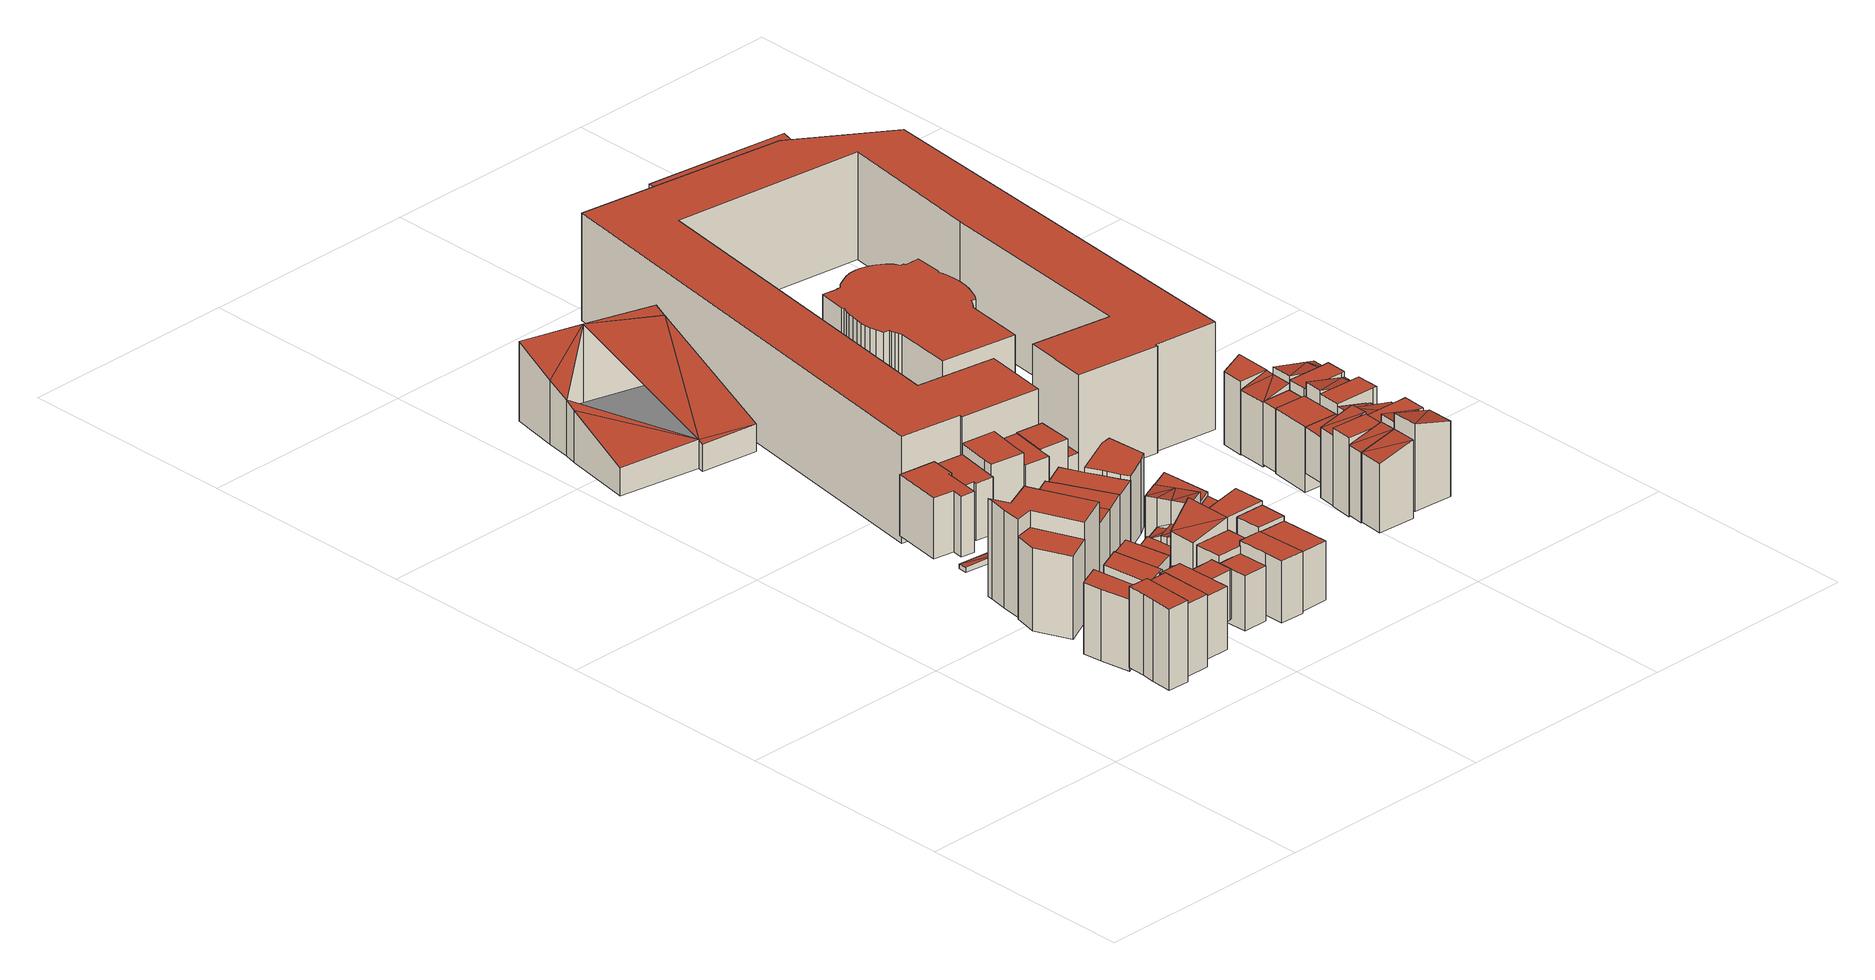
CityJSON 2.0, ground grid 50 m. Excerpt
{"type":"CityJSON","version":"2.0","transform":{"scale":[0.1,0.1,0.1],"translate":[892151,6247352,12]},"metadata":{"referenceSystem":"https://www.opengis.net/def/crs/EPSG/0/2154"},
"CityObjects":{
"building1":{"type":"Building","attributes":{"class":"Building"},"children":["building1-1"]},
"building1-1":{"type":"BuildingPart","parents":["building1"],"geometry":[{"type":"Solid","lod":"2.2","boundaries":[[[[0,1,2,3,4,5]],[[6,7,8,9,10,11]],[[11,10,4,5]],[[10,9,3,4]],[[9,8,2,3]],[[8,7,1,2]],[[7,6,0,1]],[[6,11,5,0]]]],"semantics":{"surfaces":[{"type":"GroundSurface"},{"type":"RoofSurface"},{"type":"WallSurface","on_footprint_edge":true}],"values":[[0,1,2,2,2,2,2,2]]}}]},
"building2":{"type":"Building","attributes":{"class":"Building"},"children":["building2-1"]},
"building2-1":{"type":"BuildingPart","parents":["building2"],"geometry":[{"type":"Solid","lod":"2.2","boundaries":[[[[12,13,14,15,16]],[[17,18,19,20,21]],[[21,20,15,16]],[[20,19,14,15]],[[19,18,13,14]],[[18,17,12,13]],[[17,21,16,12]]]],"semantics":{"surfaces":[{"type":"GroundSurface"},{"type":"RoofSurface"},{"type":"WallSurface","on_footprint_edge":true}],"values":[[0,1,2,2,2,2,2]]}}]},
"building3":{"type":"Building","attributes":{"class":"Building"},"children":["building3-1"]},
"building3-1":{"type":"BuildingPart","parents":["building3"],"geometry":[{"type":"Solid","lod":"2.2","boundaries":[[[[22,23,24,25]],[[26,27,28,29]],[[29,28,24,25]],[[28,27,23,24]],[[27,26,22,23]],[[26,29,25,22]]]],"semantics":{"surfaces":[{"type":"GroundSurface"},{"type":"RoofSurface"},{"type":"WallSurface","on_footprint_edge":true}],"values":[[0,1,2,2,2,2]]}}]},
"building4":{"type":"Building","attributes":{"class":"Building"},"children":["building4-1"]},
"building4-1":{"type":"BuildingPart","parents":["building4"],"geometry":[{"type":"Solid","lod":"2.2","boundaries":[[[[30,31,32,33]],[[34,35,36,37]],[[37,36,32,33]],[[36,35,31,32]],[[35,34,30,31]],[[34,37,33,30]]]],"semantics":{"surfaces":[{"type":"GroundSurface"},{"type":"RoofSurface"},{"type":"WallSurface","on_footprint_edge":true}],"values":[[0,1,2,2,2,2]]}}]},
"building5":{"type":"Building","attributes":{"class":"Building"},"children":["building5-1"]},
"building5-1":{"type":"BuildingPart","parents":["building5"],"geometry":[{"type":"Solid","lod":"2.2","boundaries":[[[[38,39,40,41,42]],[[43,44,45,46,47]],[[47,46,41,42]],[[46,45,40,41]],[[45,44,39,40]],[[44,43,38,39]],[[43,47,42,38]]]],"semantics":{"surfaces":[{"type":"GroundSurface"},{"type":"RoofSurface"},{"type":"WallSurface","on_footprint_edge":true}],"values":[[0,1,2,2,2,2,2]]}}]},
"building6":{"type":"Building","attributes":{"class":"Building"},"children":["building6-1"]},
"building6-1":{"type":"BuildingPart","parents":["building6"],"geometry":[{"type":"Solid","lod":"2.2","boundaries":[[[[48,49,50,51]],[[52,53,54,55]],[[55,54,50,51]],[[54,53,49,50]],[[53,52,48,49]],[[52,55,51,48]]]],"semantics":{"surfaces":[{"type":"GroundSurface"},{"type":"RoofSurface"},{"type":"WallSurface","on_footprint_edge":true}],"values":[[0,1,2,2,2,2]]}}]},
"building7":{"type":"Building","attributes":{"class":"Building"},"children":["building7-1"]},
"building7-1":{"type":"BuildingPart","parents":["building7"],"geometry":[{"type":"Solid","lod":"2.2","boundaries":[[[[56,57,58,59]],[[60,61,62,63]],[[63,62,58,59]],[[62,61,57,58]],[[61,60,56,57]],[[60,63,59,56]]]],"semantics":{"surfaces":[{"type":"GroundSurface"},{"type":"RoofSurface"},{"type":"WallSurface","on_footprint_edge":true}],"values":[[0,1,2,2,2,2]]}}]},
"building8":{"type":"Building","attributes":{"class":"Building"},"children":["building8-1"]},
"building8-1":{"type":"BuildingPart","parents":["building8"],"geometry":[{"type":"Solid","lod":"2.2","boundaries":[[[[64,65,66,67,68,69,70,71,72]],[[73,74,75,76,77,78,79,80,81]],[[81,80,71,72]],[[80,79,70,71]],[[79,78,69,70]],[[78,77,68,69]],[[77,76,67,68]],[[76,75,66,67]],[[75,74,65,66]],[[74,73,64,65]],[[73,81,72,64]]]],"semantics":{"surfaces":[{"type":"GroundSurface"},{"type":"RoofSurface"},{"type":"WallSurface","on_footprint_edge":true}],"values":[[0,1,2,2,2,2,2,2,2,2,2]]}}]},
"building9":{"type":"Building","attributes":{"class":"Building"},"children":["building9-1"]},
"building9-1":{"type":"BuildingPart","parents":["building9"],"geometry":[{"type":"Solid","lod":"2.2","boundaries":[[[[82,83,84,85,86,87,88]],[[89,90,91,92,93,94,95]],[[95,94,87,88]],[[94,93,86,87]],[[93,92,85,86]],[[92,91,84,85]],[[91,90,83,84]],[[90,89,82,83]],[[89,95,88,82]]]],"semantics":{"surfaces":[{"type":"GroundSurface"},{"type":"RoofSurface"},{"type":"WallSurface","on_footprint_edge":true}],"values":[[0,1,2,2,2,2,2,2,2]]}}]},
"building10":{"type":"Building","attributes":{"class":"Building"},"children":["building10-1"]},
"building10-1":{"type":"BuildingPart","parents":["building10"],"geometry":[{"type":"MultiSurface","lod":"2.2","boundaries":[[[96,97,98]],[[99,96,98]],[[100,101,102]],[[102,103,100]],[[104,105,106,107,108,109]],[[102,97,108,109]],[[97,96,107,108]],[[96,101,106,107]],[[101,100,105,106]],[[100,103,104,105]],[[103,102,109,104]]],"semantics":{"surfaces":[{"type":"RoofSurface","rf_azimuth":2.68,"rf_slope":15.21},{"type":"RoofSurface","rf_azimuth":2.3,"rf_slope":16.35},{"type":"GroundSurface"},{"type":"WallSurface","on_footprint_edge":true}],"values":[0,0,1,1,2,3,3,3,3,3,3]}}]},
"building11":{"type":"Building","attributes":{"class":"Building"},"children":["building11-1"]},
"building11-1":{"type":"BuildingPart","parents":["building11"],"geometry":[{"type":"Solid","lod":"2.2","boundaries":[[[[110,111,112]],[[113,112,111]],[[114,115,116,117]],[[113,111,116,117]],[[111,110,115,116]],[[110,112,114,115]],[[112,113,117,114]]]],"semantics":{"surfaces":[{"type":"RoofSurface","rf_azimuth":89.86,"rf_slope":5.53},{"type":"GroundSurface"},{"type":"WallSurface","on_footprint_edge":true}],"values":[[0,0,1,2,2,2,2]]}}]},
"building12":{"type":"Building","attributes":{"class":"Building"},"children":["building12-1"]},
"building12-1":{"type":"BuildingPart","parents":["building12"],"geometry":[{"type":"Solid","lod":"2.2","boundaries":[[[[118,119,120,121]],[[122,123,124,125]],[[125,124,120,121]],[[124,123,119,120]],[[123,122,118,119]],[[122,125,121,118]]]],"semantics":{"surfaces":[{"type":"GroundSurface"},{"type":"RoofSurface"},{"type":"WallSurface","on_footprint_edge":true}],"values":[[0,1,2,2,2,2]]}}]},
"building13":{"type":"Building","attributes":{"class":"Building"},"children":["building13-1"]},
"building13-1":{"type":"BuildingPart","parents":["building13"],"geometry":[{"type":"Solid","lod":"2.2","boundaries":[[[[126,127,128,129]],[[130,131,132,133]],[[133,132,128,129]],[[132,131,127,128]],[[131,130,126,127]],[[130,133,129,126]]]],"semantics":{"surfaces":[{"type":"GroundSurface"},{"type":"RoofSurface"},{"type":"WallSurface","on_footprint_edge":true}],"values":[[0,1,2,2,2,2]]}}]},
"building14":{"type":"Building","attributes":{"class":"Building"},"children":["building14-1"]},
"building14-1":{"type":"BuildingPart","parents":["building14"],"geometry":[{"type":"Solid","lod":"2.2","boundaries":[[[[134,135,136,137]],[[138,139,140,141]],[[141,140,136,137]],[[140,139,135,136]],[[139,138,134,135]],[[138,141,137,134]]]],"semantics":{"surfaces":[{"type":"GroundSurface"},{"type":"RoofSurface"},{"type":"WallSurface","on_footprint_edge":true}],"values":[[0,1,2,2,2,2]]}}]},
"building15":{"type":"Building","attributes":{"class":"Building"},"children":["building15-1"]},
"building15-1":{"type":"BuildingPart","parents":["building15"],"geometry":[{"type":"Solid","lod":"2.2","boundaries":[[[[142,143,144]],[[145,142,144]],[[146,147,148,149]],[[144,143,148,149]],[[143,142,147,148]],[[142,145,146,147]],[[145,144,149,146]]]],"semantics":{"surfaces":[{"type":"RoofSurface","rf_azimuth":260.2,"rf_slope":13.79},{"type":"GroundSurface"},{"type":"WallSurface","on_footprint_edge":true}],"values":[[0,0,1,2,2,2,2]]}}]},
"building16":{"type":"Building","attributes":{"class":"Building"},"children":["building16-1"]},
"building16-1":{"type":"BuildingPart","parents":["building16"],"geometry":[{"type":"Solid","lod":"2.2","boundaries":[[[[150,151,152,153,154,155,156,157]],[[158,159,160,161,162,163,164,165]],[[165,164,156,157]],[[164,163,155,156]],[[163,162,154,155]],[[162,161,153,154]],[[161,160,152,153]],[[160,159,151,152]],[[159,158,150,151]],[[158,165,157,150]]]],"semantics":{"surfaces":[{"type":"GroundSurface"},{"type":"RoofSurface"},{"type":"WallSurface","on_footprint_edge":true}],"values":[[0,1,2,2,2,2,2,2,2,2]]}}]},
"building17":{"type":"Building","attributes":{"class":"Building"},"children":["building17-1"]},
"building17-1":{"type":"BuildingPart","parents":["building17"],"geometry":[{"type":"Solid","lod":"2.2","boundaries":[[[[166,167,168]],[[169,166,168]],[[170,171,172,173]],[[168,167,172,173]],[[167,166,171,172]],[[166,169,170,171]],[[169,168,173,170]]]],"semantics":{"surfaces":[{"type":"RoofSurface","rf_azimuth":98.52,"rf_slope":5.69},{"type":"GroundSurface"},{"type":"WallSurface","on_footprint_edge":true}],"values":[[0,0,1,2,2,2,2]]}}]},
"building18":{"type":"Building","attributes":{"class":"Building"},"children":["building18-1"]},
"building18-1":{"type":"BuildingPart","parents":["building18"],"geometry":[{"type":"Solid","lod":"2.2","boundaries":[[[[174,175,176,177]],[[178,179,180,181]],[[181,180,176,177]],[[180,179,175,176]],[[179,178,174,175]],[[178,181,177,174]]]],"semantics":{"surfaces":[{"type":"GroundSurface"},{"type":"RoofSurface"},{"type":"WallSurface","on_footprint_edge":true}],"values":[[0,1,2,2,2,2]]}}]},
"building19":{"type":"Building","attributes":{"class":"Building"},"children":["building19-1"]},
"building19-1":{"type":"BuildingPart","parents":["building19"],"geometry":[{"type":"Solid","lod":"2.2","boundaries":[[[[182,183,184,185,186,187]],[[188,189,190,191,192,193]],[[193,192,186,187]],[[192,191,185,186]],[[191,190,184,185]],[[190,189,183,184]],[[189,188,182,183]],[[188,193,187,182]]]],"semantics":{"surfaces":[{"type":"GroundSurface"},{"type":"RoofSurface"},{"type":"WallSurface","on_footprint_edge":true}],"values":[[0,1,2,2,2,2,2,2]]}}]},
"building20":{"type":"Building","attributes":{"class":"Building"},"children":["building20-1"]},
"building20-1":{"type":"BuildingPart","parents":["building20"],"geometry":[{"type":"Solid","lod":"2.2","boundaries":[[[[194,195,196,197,198]],[[199,200,201,202,203]],[[203,202,197,198]],[[202,201,196,197]],[[201,200,195,196]],[[200,199,194,195]],[[199,203,198,194]]]],"semantics":{"surfaces":[{"type":"GroundSurface"},{"type":"RoofSurface"},{"type":"WallSurface","on_footprint_edge":true}],"values":[[0,1,2,2,2,2,2]]}}]},
"building21":{"type":"Building","attributes":{"class":"Building"},"children":["building21-1"]},
"building21-1":{"type":"BuildingPart","parents":["building21"],"geometry":[{"type":"Solid","lod":"2.2","boundaries":[[[[204,205,206]],[[207,204,206]],[[208,209,210,211]],[[206,205,210,211]],[[205,204,209,210]],[[204,207,208,209]],[[207,206,211,208]]]],"semantics":{"surfaces":[{"type":"RoofSurface","rf_azimuth":191.12,"rf_slope":14.7},{"type":"GroundSurface"},{"type":"WallSurface","on_footprint_edge":true}],"values":[[0,0,1,2,2,2,2]]}}]},
"building22":{"type":"Building","attributes":{"class":"Building"},"children":["building22-1"]},
"building22-1":{"type":"BuildingPart","parents":["building22"],"geometry":[{"type":"Solid","lod":"2.2","boundaries":[[[[212,213,214,215,216,217,218,219]],[[220,221,222,223,224,225,226,227]],[[227,226,218,219]],[[226,225,217,218]],[[225,224,216,217]],[[224,223,215,216]],[[223,222,214,215]],[[222,221,213,214]],[[221,220,212,213]],[[220,227,219,212]]]],"semantics":{"surfaces":[{"type":"GroundSurface"},{"type":"RoofSurface"},{"type":"WallSurface","on_footprint_edge":true}],"values":[[0,1,2,2,2,2,2,2,2,2]]}}]},
"building23":{"type":"Building","attributes":{"class":"Building"},"children":["building23-1"]},
"building23-1":{"type":"BuildingPart","parents":["building23"],"geometry":[{"type":"Solid","lod":"2.2","boundaries":[[[[228,229,230]],[[231,228,230]],[[232,233,234,235]],[[230,229,234,235]],[[229,228,233,234]],[[228,231,232,233]],[[231,230,235,232]]]],"semantics":{"surfaces":[{"type":"RoofSurface","rf_azimuth":253.54,"rf_slope":16.91},{"type":"GroundSurface"},{"type":"WallSurface","on_footprint_edge":true}],"values":[[0,0,1,2,2,2,2]]}}]},
"building24":{"type":"Building","attributes":{"class":"Building"},"children":["building24-1"]},
"building24-1":{"type":"BuildingPart","parents":["building24"],"geometry":[{"type":"Solid","lod":"2.2","boundaries":[[[[236,237,238,239,240,241,242,243,244]],[[245,246,247,248,249,250,251,252,253]],[[253,252,243,244]],[[252,251,242,243]],[[251,250,241,242]],[[250,249,240,241]],[[249,248,239,240]],[[248,247,238,239]],[[247,246,237,238]],[[246,245,236,237]],[[245,253,244,236]]]],"semantics":{"surfaces":[{"type":"GroundSurface"},{"type":"RoofSurface"},{"type":"WallSurface","on_footprint_edge":true}],"values":[[0,1,2,2,2,2,2,2,2,2,2]]}}]},
"building25":{"type":"Building","attributes":{"class":"Building"},"children":["building25-1"]},
"building25-1":{"type":"BuildingPart","parents":["building25"],"geometry":[{"type":"MultiSurface","lod":"2.2","boundaries":[[[254,255,256]],[[257,256,255]],[[258,259,260]],[[261,260,259]],[[262,260,263]],[[261,263,260]],[[264,265,266,267,268,269,270,271]],[[261,255,270,271]],[[255,254,269,270]],[[254,259,268,269]],[[259,258,267,268]],[[258,260,266,267]],[[260,262,265,266]],[[262,263,264,265]],[[263,261,271,264]]],"semantics":{"surfaces":[{"type":"RoofSurface","rf_azimuth":113.68,"rf_slope":13.4},{"type":"RoofSurface","rf_azimuth":111.34,"rf_slope":16.77},{"type":"GroundSurface"},{"type":"WallSurface","on_footprint_edge":true}],"values":[0,0,1,1,1,1,2,3,3,3,3,3,3,3,3]}}]},
"building26":{"type":"Building","attributes":{"class":"Building"},"children":["building26-1"]},
"building26-1":{"type":"BuildingPart","parents":["building26"],"geometry":[{"type":"Solid","lod":"2.2","boundaries":[[[[272,273,230]],[[274,272,230]],[[275,276,277,278]],[[230,273,277,278]],[[273,272,276,277]],[[272,274,275,276]],[[274,230,278,275]]]],"semantics":{"surfaces":[{"type":"RoofSurface","rf_azimuth":284.14,"rf_slope":16.21},{"type":"GroundSurface"},{"type":"WallSurface","on_footprint_edge":true}],"values":[[0,0,1,2,2,2,2]]}}]},
"building27":{"type":"Building","attributes":{"class":"Building"},"children":["building27-1"]},
"building27-1":{"type":"BuildingPart","parents":["building27"],"geometry":[{"type":"Solid","lod":"2.2","boundaries":[[[[279,280,281,282]],[[283,284,285,286]],[[286,285,281,282]],[[285,284,280,281]],[[284,283,279,280]],[[283,286,282,279]]]],"semantics":{"surfaces":[{"type":"GroundSurface"},{"type":"RoofSurface"},{"type":"WallSurface","on_footprint_edge":true}],"values":[[0,1,2,2,2,2]]}}]},
"building28":{"type":"Building","attributes":{"class":"Building"},"children":["building28-1"]},
"building28-1":{"type":"BuildingPart","parents":["building28"],"geometry":[{"type":"Solid","lod":"2.2","boundaries":[[[[287,288,289]],[[290,289,288]],[[291,292,293,294]],[[290,288,293,294]],[[288,287,292,293]],[[287,289,291,292]],[[289,290,294,291]]]],"semantics":{"surfaces":[{"type":"RoofSurface","rf_azimuth":132.05,"rf_slope":10.86},{"type":"GroundSurface"},{"type":"WallSurface","on_footprint_edge":true}],"values":[[0,0,1,2,2,2,2]]}}]},
"building29":{"type":"Building","attributes":{"class":"Building"},"children":["building29-1"]},
"building29-1":{"type":"BuildingPart","parents":["building29"],"geometry":[{"type":"Solid","lod":"2.2","boundaries":[[[[295,296,297,298,299,300,301,302,303]],[[304,305,306,307,308,309,310,311,312]],[[312,311,302,303]],[[311,310,301,302]],[[310,309,300,301]],[[309,308,299,300]],[[308,307,298,299]],[[307,306,297,298]],[[306,305,296,297]],[[305,304,295,296]],[[304,312,303,295]]]],"semantics":{"surfaces":[{"type":"GroundSurface"},{"type":"RoofSurface"},{"type":"WallSurface","on_footprint_edge":true}],"values":[[0,1,2,2,2,2,2,2,2,2,2]]}}]},
"building30":{"type":"Building","attributes":{"class":"Building"},"children":["building30-1"]},
"building30-1":{"type":"BuildingPart","parents":["building30"],"geometry":[{"type":"Solid","lod":"2.2","boundaries":[[[[313,314,315,316]],[[317,318,319,320]],[[320,319,315,316]],[[319,318,314,315]],[[318,317,313,314]],[[317,320,316,313]]]],"semantics":{"surfaces":[{"type":"GroundSurface"},{"type":"RoofSurface"},{"type":"WallSurface","on_footprint_edge":true}],"values":[[0,1,2,2,2,2]]}}]},
"building31":{"type":"Building","attributes":{"class":"Building"},"children":["building31-1"]},
"building31-1":{"type":"BuildingPart","parents":["building31"],"geometry":[{"type":"Solid","lod":"2.2","boundaries":[[[[321,322,323,324]],[[325,326,204,327]],[[327,204,323,324]],[[204,326,322,323]],[[326,325,321,322]],[[325,327,324,321]]]],"semantics":{"surfaces":[{"type":"GroundSurface"},{"type":"RoofSurface"},{"type":"WallSurface","on_footprint_edge":true}],"values":[[0,1,2,2,2,2]]}}]},
"building32":{"type":"Building","attributes":{"class":"Building"},"children":["building32-1"]},
"building32-1":{"type":"BuildingPart","parents":["building32"],"geometry":[{"type":"Solid","lod":"2.2","boundaries":[[[[328,329,330,331,332]],[[333,334,335,336,337]],[[337,336,331,332]],[[336,335,330,331]],[[335,334,329,330]],[[334,333,328,329]],[[333,337,332,328]]]],"semantics":{"surfaces":[{"type":"GroundSurface"},{"type":"RoofSurface"},{"type":"WallSurface","on_footprint_edge":true}],"values":[[0,1,2,2,2,2,2]]}}]},
"building33":{"type":"Building","attributes":{"class":"Building"},"children":["building33-1"]},
"building33-1":{"type":"BuildingPart","parents":["building33"],"geometry":[{"type":"Solid","lod":"2.2","boundaries":[[[[338,339,340]],[[341,338,342]],[[343,344,342]],[[341,342,344]],[[340,342,338]],[[345,346,347,348,349,350,351]],[[340,339,350,351]],[[339,338,349,350]],[[338,341,348,349]],[[341,344,347,348]],[[344,343,346,347]],[[343,342,345,346]],[[342,340,351,345]]]],"semantics":{"surfaces":[{"type":"RoofSurface","rf_azimuth":110.53,"rf_slope":10.83},{"type":"GroundSurface"},{"type":"WallSurface","on_footprint_edge":true}],"values":[[0,0,0,0,0,1,2,2,2,2,2,2,2]]}}]},
"building34":{"type":"Building","attributes":{"class":"Building"},"children":["building34-1"]},
"building34-1":{"type":"BuildingPart","parents":["building34"],"geometry":[{"type":"Solid","lod":"2.2","boundaries":[[[[352,353,354,355,356,357]],[[358,359,360,361,362,363]],[[363,362,356,357]],[[362,361,355,356]],[[361,360,354,355]],[[360,359,353,354]],[[359,358,352,353]],[[358,363,357,352]]]],"semantics":{"surfaces":[{"type":"GroundSurface"},{"type":"RoofSurface"},{"type":"WallSurface","on_footprint_edge":true}],"values":[[0,1,2,2,2,2,2,2]]}}]},
"building35":{"type":"Building","attributes":{"class":"Building"},"children":["building35-1"]},
"building35-1":{"type":"BuildingPart","parents":["building35"],"geometry":[{"type":"Solid","lod":"2.2","boundaries":[[[[364,365,366,367,368,369]],[[370,371,372,373,374,375]],[[375,374,368,369]],[[374,373,367,368]],[[373,372,366,367]],[[372,371,365,366]],[[371,370,364,365]],[[370,375,369,364]]]],"semantics":{"surfaces":[{"type":"GroundSurface"},{"type":"RoofSurface"},{"type":"WallSurface","on_footprint_edge":true}],"values":[[0,1,2,2,2,2,2,2]]}}]},
"building36":{"type":"Building","attributes":{"class":"Building"},"children":["building36-1"]},
"building36-1":{"type":"BuildingPart","parents":["building36"],"geometry":[{"type":"MultiSurface","lod":"2.2","boundaries":[[[376,377,378]],[[379,376,378]],[[380,379,381]],[[382,380,381]],[[383,381,384]],[[384,381,385]],[[378,385,381]],[[386,385,378]],[[386,378,387]],[[388,389,390,391,392,393,394,395,396,397,398,399]],[[378,377,398,399]],[[377,376,397,398]],[[376,379,396,397]],[[379,380,395,396]],[[380,382,394,395]],[[382,381,393,394]],[[381,383,392,393]],[[383,384,391,392]],[[384,385,390,391]],[[385,386,389,390]],[[386,387,388,389]],[[387,378,399,388]]],"semantics":{"surfaces":[{"type":"RoofSurface","rf_azimuth":258.91,"rf_slope":18.4},{"type":"GroundSurface"},{"type":"WallSurface","on_footprint_edge":true}],"values":[0,0,0,0,0,0,0,0,0,1,2,2,2,2,2,2,2,2,2,2,2,2]}}]},
"building37":{"type":"Building","attributes":{"class":"Building"},"children":["building37-1"]},
"building37-1":{"type":"BuildingPart","parents":["building37"],"geometry":[{"type":"Solid","lod":"2.2","boundaries":[[[[400,401,402,403,404]],[[405,406,407,408,409]],[[409,408,403,404]],[[408,407,402,403]],[[407,406,401,402]],[[406,405,400,401]],[[405,409,404,400]]]],"semantics":{"surfaces":[{"type":"GroundSurface"},{"type":"RoofSurface"},{"type":"WallSurface","on_footprint_edge":true}],"values":[[0,1,2,2,2,2,2]]}}]},
"building38":{"type":"Building","attributes":{"class":"Building"},"children":["building38-1"]},
"building38-1":{"type":"BuildingPart","parents":["building38"],"geometry":[{"type":"Solid","lod":"2.2","boundaries":[[[[410,365,411,412,413,414,415,416,417]],[[418,419,420,421,422,423,424,425,426]],[[426,425,416,417]],[[425,424,415,416]],[[424,423,414,415]],[[423,422,413,414]],[[422,421,412,413]],[[421,420,411,412]],[[420,419,365,411]],[[419,418,410,365]],[[418,426,417,410]]]],"semantics":{"surfaces":[{"type":"GroundSurface"},{"type":"RoofSurface"},{"type":"WallSurface","on_footprint_edge":true}],"values":[[0,1,2,2,2,2,2,2,2,2,2]]}}]},
"building39":{"type":"Building","attributes":{"class":"Building"},"children":["building39-1"]},
"building39-1":{"type":"BuildingPart","parents":["building39"],"geometry":[{"type":"Solid","lod":"2.2","boundaries":[[[[427,428,429,430,431,432]],[[433,434,435,436,437,438]],[[438,437,431,432]],[[437,436,430,431]],[[436,435,429,430]],[[435,434,428,429]],[[434,433,427,428]],[[433,438,432,427]]]],"semantics":{"surfaces":[{"type":"GroundSurface"},{"type":"RoofSurface"},{"type":"WallSurface","on_footprint_edge":true}],"values":[[0,1,2,2,2,2,2,2]]}}]},
"building40":{"type":"Building","attributes":{"class":"Building"},"children":["building40-1"]},
"building40-1":{"type":"BuildingPart","parents":["building40"],"geometry":[{"type":"Solid","lod":"2.2","boundaries":[[[[439,440,441,442,443]],[[444,445,446,447,448]],[[448,447,442,443]],[[447,446,441,442]],[[446,445,440,441]],[[445,444,439,440]],[[444,448,443,439]]]],"semantics":{"surfaces":[{"type":"GroundSurface"},{"type":"RoofSurface"},{"type":"WallSurface","on_footprint_edge":true}],"values":[[0,1,2,2,2,2,2]]}}]},
"building41":{"type":"Building","attributes":{"class":"Building"},"children":["building41-1"]},
"building41-1":{"type":"BuildingPart","parents":["building41"],"geometry":[{"type":"Solid","lod":"2.2","boundaries":[[[[449,450,451,452]],[[453,454,455,456]],[[456,455,451,452]],[[455,454,450,451]],[[454,453,449,450]],[[453,456,452,449]]]],"semantics":{"surfaces":[{"type":"GroundSurface"},{"type":"RoofSurface"},{"type":"WallSurface","on_footprint_edge":true}],"values":[[0,1,2,2,2,2]]}}]},
"building42":{"type":"Building","attributes":{"class":"Building"},"children":["building42-1"]},
"building42-1":{"type":"BuildingPart","parents":["building42"],"geometry":[{"type":"Solid","lod":"2.2","boundaries":[[[[457,458,430,429]],[[459,460,461,462]],[[462,461,430,429]],[[461,460,458,430]],[[460,459,457,458]],[[459,462,429,457]]]],"semantics":{"surfaces":[{"type":"GroundSurface"},{"type":"RoofSurface"},{"type":"WallSurface","on_footprint_edge":true}],"values":[[0,1,2,2,2,2]]}}]},
"building43":{"type":"Building","attributes":{"class":"Building"},"children":["building43-1"]},
"building43-1":{"type":"BuildingPart","parents":["building43"],"geometry":[{"type":"Solid","lod":"2.2","boundaries":[[[[463,464,465,466]],[[467,468,469,470]],[[470,469,465,466]],[[469,468,464,465]],[[468,467,463,464]],[[467,470,466,463]]]],"semantics":{"surfaces":[{"type":"GroundSurface"},{"type":"RoofSurface"},{"type":"WallSurface","on_footprint_edge":true}],"values":[[0,1,2,2,2,2]]}}]},
"building44":{"type":"Building","attributes":{"class":"Building"},"children":["building44-1"]},
"building44-1":{"type":"BuildingPart","parents":["building44"],"geometry":[{"type":"Solid","lod":"2.2","boundaries":[[[[471,472,473]],[[474,471,473]],[[475,476,477,478]],[[473,472,477,478]],[[472,471,476,477]],[[471,474,475,476]],[[474,473,478,475]]]],"semantics":{"surfaces":[{"type":"RoofSurface","rf_azimuth":173.99,"rf_slope":14.79},{"type":"GroundSurface"},{"type":"WallSurface","on_footprint_edge":true}],"values":[[0,0,1,2,2,2,2]]}}]},
"building45":{"type":"Building","attributes":{"class":"Building"},"children":["building45-1"]},
"building45-1":{"type":"BuildingPart","parents":["building45"],"geometry":[{"type":"Solid","lod":"2.2","boundaries":[[[[473,472,479]],[[480,479,472]],[[481,482,483,484]],[[480,472,483,484]],[[472,473,482,483]],[[473,479,481,482]],[[479,480,484,481]]]],"semantics":{"surfaces":[{"type":"RoofSurface","rf_azimuth":172.25,"rf_slope":14.88},{"type":"GroundSurface"},{"type":"WallSurface","on_footprint_edge":true}],"values":[[0,0,1,2,2,2,2]]}}]},
"building46":{"type":"Building","attributes":{"class":"Building"},"children":["building46-1"]},
"building46-1":{"type":"BuildingPart","parents":["building46"],"geometry":[{"type":"Solid","lod":"2.2","boundaries":[[[[485,486,487,488]],[[489,490,491,492]],[[492,491,487,488]],[[491,490,486,487]],[[490,489,485,486]],[[489,492,488,485]]]],"semantics":{"surfaces":[{"type":"GroundSurface"},{"type":"RoofSurface"},{"type":"WallSurface","on_footprint_edge":true}],"values":[[0,1,2,2,2,2]]}}]},
"building47":{"type":"Building","attributes":{"class":"Building"},"children":["building47-1"]},
"building47-1":{"type":"BuildingPart","parents":["building47"],"geometry":[{"type":"Solid","lod":"2.2","boundaries":[[[[493,494,495]],[[496,493,495]],[[497,498,499,500]],[[495,494,499,500]],[[494,493,498,499]],[[493,496,497,498]],[[496,495,500,497]]]],"semantics":{"surfaces":[{"type":"RoofSurface","rf_azimuth":173.69,"rf_slope":14.59},{"type":"GroundSurface"},{"type":"WallSurface","on_footprint_edge":true}],"values":[[0,0,1,2,2,2,2]]}}]},
"building48":{"type":"Building","attributes":{"class":"Building"},"children":["building48-1"]},
"building48-1":{"type":"BuildingPart","parents":["building48"],"geometry":[{"type":"Solid","lod":"2.2","boundaries":[[[[501,502,503,504]],[[505,506,507,508]],[[508,507,503,504]],[[507,506,502,503]],[[506,505,501,502]],[[505,508,504,501]]]],"semantics":{"surfaces":[{"type":"GroundSurface"},{"type":"RoofSurface"},{"type":"WallSurface","on_footprint_edge":true}],"values":[[0,1,2,2,2,2]]}}]},
"building49":{"type":"Building","attributes":{"class":"Building"},"children":["building49-1"]},
"building49-1":{"type":"BuildingPart","parents":["building49"],"geometry":[{"type":"Solid","lod":"2.2","boundaries":[[[[509,510,511]],[[512,511,510]],[[513,514,515,516]],[[512,510,515,516]],[[510,509,514,515]],[[509,511,513,514]],[[511,512,516,513]]]],"semantics":{"surfaces":[{"type":"RoofSurface","rf_azimuth":0.282,"rf_slope":16.88},{"type":"GroundSurface"},{"type":"WallSurface","on_footprint_edge":true}],"values":[[0,0,1,2,2,2,2]]}}]},
"building50":{"type":"Building","attributes":{"class":"Building"},"children":["building50-1"]},
"building50-1":{"type":"BuildingPart","parents":["building50"],"geometry":[{"type":"Solid","lod":"2.2","boundaries":[[[[517,518,519,520,521,522,523]],[[508,507,524,525,526,527,528]],[[528,527,522,523]],[[527,526,521,522]],[[526,525,520,521]],[[525,524,519,520]],[[524,507,518,519]],[[507,508,517,518]],[[508,528,523,517]]]],"semantics":{"surfaces":[{"type":"GroundSurface"},{"type":"RoofSurface"},{"type":"WallSurface","on_footprint_edge":true}],"values":[[0,1,2,2,2,2,2,2,2]]}}]},
"building51":{"type":"Building","attributes":{"class":"Building"},"children":["building51-1"]},
"building51-1":{"type":"BuildingPart","parents":["building51"],"geometry":[{"type":"MultiSurface","lod":"2.2","boundaries":[[[529,530,531]],[[532,529,531]],[[533,534,535,536]],[[531,530,535,536]],[[530,537,534,535]],[[537,538,533,534]],[[538,531,536,533]]],"semantics":{"surfaces":[{"type":"RoofSurface","rf_azimuth":355.83,"rf_slope":14.53},{"type":"GroundSurface"},{"type":"WallSurface","on_footprint_edge":true}],"values":[0,0,1,2,2,2,2]}}]},
"building52":{"type":"Building","attributes":{"class":"Building"},"children":["building52-1"]},
"building52-1":{"type":"BuildingPart","parents":["building52"],"geometry":[{"type":"Solid","lod":"2.2","boundaries":[[[[539,540,522,521,520]],[[541,542,543,544,545]],[[545,544,521,520]],[[544,543,522,521]],[[543,542,540,522]],[[542,541,539,540]],[[541,545,520,539]]]],"semantics":{"surfaces":[{"type":"GroundSurface"},{"type":"RoofSurface"},{"type":"WallSurface","on_footprint_edge":true}],"values":[[0,1,2,2,2,2,2]]}}]},
"building53":{"type":"Building","attributes":{"class":"Building"},"children":["building53-1"]},
"building53-1":{"type":"BuildingPart","parents":["building53"],"geometry":[{"type":"Solid","lod":"2.2","boundaries":[[[[546,547,548,549,550,551]],[[552,553,554,555,556,557]],[[557,556,550,551]],[[556,555,549,550]],[[555,554,548,549]],[[554,553,547,548]],[[553,552,546,547]],[[552,557,551,546]]]],"semantics":{"surfaces":[{"type":"GroundSurface"},{"type":"RoofSurface"},{"type":"WallSurface","on_footprint_edge":true}],"values":[[0,1,2,2,2,2,2,2]]}}]},
"building54":{"type":"Building","attributes":{"class":"Building"},"children":["building54-1"]},
"building54-1":{"type":"BuildingPart","parents":["building54"],"geometry":[{"type":"MultiSurface","lod":"2.2","boundaries":[[[558,559,560]],[[561,562,563]],[[562,561,564]],[[565,566,567,568,569]],[[564,561,568,569]],[[561,559,567,568]],[[559,558,566,567]],[[558,560,565,566]],[[560,564,569,565]]],"semantics":{"surfaces":[{"type":"RoofSurface","rf_azimuth":353.86,"rf_slope":18.36},{"type":"RoofSurface","rf_azimuth":352.49,"rf_slope":14.19},{"type":"GroundSurface"},{"type":"WallSurface","on_footprint_edge":true}],"values":[0,1,1,2,3,3,3,3,3]}}]},
"building55":{"type":"Building","attributes":{"class":"Building"},"children":["building55-1"]},
"building55-1":{"type":"BuildingPart","parents":["building55"],"geometry":[{"type":"Solid","lod":"2.2","boundaries":[[[[570,571,572]],[[573,572,571]],[[572,573,574]],[[575,576,577,578,579]],[[573,571,578,579]],[[571,570,577,578]],[[570,572,576,577]],[[572,574,575,576]],[[574,573,579,575]]]],"semantics":{"surfaces":[{"type":"RoofSurface","rf_azimuth":174.46,"rf_slope":14.34},{"type":"GroundSurface"},{"type":"WallSurface","on_footprint_edge":true}],"values":[[0,0,0,1,2,2,2,2,2]]}}]},
"building56":{"type":"Building","attributes":{"class":"Building"},"children":["building56-1"]},
"building56-1":{"type":"BuildingPart","parents":["building56"],"geometry":[{"type":"Solid","lod":"2.2","boundaries":[[[[580,581,582]],[[583,580,582]],[[584,585,586,587]],[[582,581,586,587]],[[581,580,585,586]],[[580,583,584,585]],[[583,582,587,584]]]],"semantics":{"surfaces":[{"type":"RoofSurface","rf_azimuth":1.61,"rf_slope":15.85},{"type":"GroundSurface"},{"type":"WallSurface","on_footprint_edge":true}],"values":[[0,0,1,2,2,2,2]]}}]},
"building57":{"type":"Building","attributes":{"class":"Building"},"children":["building57-1"]},
"building57-1":{"type":"BuildingPart","parents":["building57"],"geometry":[{"type":"Solid","lod":"2.2","boundaries":[[[[588,589,590,591]],[[592,593,594,595]],[[595,594,590,591]],[[594,593,589,590]],[[593,592,588,589]],[[592,595,591,588]]]],"semantics":{"surfaces":[{"type":"GroundSurface"},{"type":"RoofSurface"},{"type":"WallSurface","on_footprint_edge":true}],"values":[[0,1,2,2,2,2]]}}]},
"building58":{"type":"Building","attributes":{"class":"Building"},"children":["building58-1"]},
"building58-1":{"type":"BuildingPart","parents":["building58"],"geometry":[{"type":"Solid","lod":"2.2","boundaries":[[[[596,597,598,599,600]],[[601,602,603,604,605]],[[605,604,599,600]],[[604,603,598,599]],[[603,602,597,598]],[[602,601,596,597]],[[601,605,600,596]]]],"semantics":{"surfaces":[{"type":"GroundSurface"},{"type":"RoofSurface"},{"type":"WallSurface","on_footprint_edge":true}],"values":[[0,1,2,2,2,2,2]]}}]},
"building59":{"type":"Building","attributes":{"class":"Building"},"children":["building59-1"]},
"building59-1":{"type":"BuildingPart","parents":["building59"],"geometry":[{"type":"Solid","lod":"2.2","boundaries":[[[[606,607,608,609,610,611,612,613,614,615,616,617,618,619,620,621,622,623,624,625,626,627,628,629,630,631,632,633,634,635,636,637,638,639,640,641,642,643,644,645,646,647,648,649,650,651,652,653,654,655,656,657]],[[658,659,660,661,662,663,664,665,666,667,668,669,670,671,672,673,674,675,676,677,678,679,680,681,682,683,684,685,686,687,688,689,690,691,692,693,694,695,696,697,698,699,700,701,702,703,704,705,706,707,708,709]],[[709,708,656,657]],[[708,707,655,656]],[[707,706,654,655]],[[706,705,653,654]],[[705,704,652,653]],[[704,703,651,652]],[[703,702,650,651]],[[702,701,649,650]],[[701,700,648,649]],[[700,699,647,648]],[[699,698,646,647]],[[698,697,645,646]],[[697,696,644,645]],[[696,695,643,644]],[[695,694,642,643]],[[694,693,641,642]],[[693,692,640,641]],[[692,691,639,640]],[[691,690,638,639]],[[690,689,637,638]],[[689,688,636,637]],[[688,687,635,636]],[[687,686,634,635]],[[686,685,633,634]],[[685,684,632,633]],[[684,683,631,632]],[[683,682,630,631]],[[682,681,629,630]],[[681,680,628,629]],[[680,679,627,628]],[[679,678,626,627]],[[678,677,625,626]],[[677,676,624,625]],[[676,675,623,624]],[[675,674,622,623]],[[674,673,621,622]],[[673,672,620,621]],[[672,671,619,620]],[[671,670,618,619]],[[670,669,617,618]],[[669,668,616,617]],[[668,667,615,616]],[[667,666,614,615]],[[666,665,613,614]],[[665,664,612,613]],[[664,663,611,612]],[[663,662,610,611]],[[662,661,609,610]],[[661,660,608,609]],[[660,659,607,608]],[[659,658,606,607]],[[658,709,657,606]]]],"semantics":{"surfaces":[{"type":"GroundSurface"},{"type":"RoofSurface"},{"type":"WallSurface","on_footprint_edge":true}],"values":[[0,1,2,2,2,2,2,2,2,2,2,2,2,2,2,2,2,2,2,2,2,2,2,2,2,2,2,2,2,2,2,2,2,2,2,2,2,2,2,2,2,2,2,2,2,2,2,2,2,2,2,2,2,2]]}}]},
"building60":{"type":"Building","attributes":{"class":"Building"},"children":["building60-1"]},
"building60-1":{"type":"BuildingPart","parents":["building60"],"geometry":[{"type":"Solid","lod":"2.2","boundaries":[[[[710,711,712]],[[713,712,711]],[[712,713,714]],[[715,716,717,718,719]],[[713,711,718,719]],[[711,710,717,718]],[[710,712,716,717]],[[712,714,715,716]],[[714,713,719,715]]]],"semantics":{"surfaces":[{"type":"RoofSurface","rf_azimuth":352.48,"rf_slope":15.38},{"type":"GroundSurface"},{"type":"WallSurface","on_footprint_edge":true}],"values":[[0,0,0,1,2,2,2,2,2]]}}]},
"building61":{"type":"Building","attributes":{"class":"Building"},"children":["building61-1"]},
"building61-1":{"type":"BuildingPart","parents":["building61"],"geometry":[{"type":"Solid","lod":"2.2","boundaries":[[[[720,721,722,723,724,725,726,727,728,729,730,731,732,733,734,735,736,737]],[[738,739,740,741,742,743,744,745,746,747,748,749,750,751,752,753,754,755]],[[755,754,736,737]],[[754,753,735,736]],[[753,752,734,735]],[[752,751,733,734]],[[751,750,732,733]],[[750,749,731,732]],[[749,748,730,731]],[[748,747,729,730]],[[747,746,728,729]],[[746,745,727,728]],[[745,744,726,727]],[[744,743,725,726]],[[743,742,724,725]],[[742,741,723,724]],[[741,740,722,723]],[[740,739,721,722]],[[739,738,720,721]],[[738,755,737,720]]]],"semantics":{"surfaces":[{"type":"GroundSurface"},{"type":"RoofSurface"},{"type":"WallSurface","on_footprint_edge":true}],"values":[[0,1,2,2,2,2,2,2,2,2,2,2,2,2,2,2,2,2,2,2]]}}]},
"building62":{"type":"Building","attributes":{"class":"Building"},"children":["building62-1"]},
"building62-1":{"type":"BuildingPart","parents":["building62"],"geometry":[{"type":"Solid","lod":"2.2","boundaries":[[[[756,757,758,759,760,761,762]],[[763,764,765,766,767,768,769]],[[769,768,761,762]],[[768,767,760,761]],[[767,766,759,760]],[[766,765,758,759]],[[765,764,757,758]],[[764,763,756,757]],[[763,769,762,756]]]],"semantics":{"surfaces":[{"type":"GroundSurface"},{"type":"RoofSurface"},{"type":"WallSurface","on_footprint_edge":true}],"values":[[0,1,2,2,2,2,2,2,2]]}}]},
"building63":{"type":"Building","attributes":{"class":"Building"},"children":["building63-1"]},
"building63-1":{"type":"BuildingPart","parents":["building63"],"geometry":[{"type":"Solid","lod":"2.2","boundaries":[[[[770,771,772]],[[773,770,774]],[[774,770,775]],[[772,775,770]],[[776,777,778,779,780,781]],[[772,771,780,781]],[[771,770,779,780]],[[770,773,778,779]],[[773,774,777,778]],[[774,775,776,777]],[[775,772,781,776]]]],"semantics":{"surfaces":[{"type":"RoofSurface","rf_azimuth":359.22,"rf_slope":12.77},{"type":"GroundSurface"},{"type":"WallSurface","on_footprint_edge":true}],"values":[[0,0,0,0,1,2,2,2,2,2,2]]}}]},
"building64":{"type":"Building","attributes":{"class":"Building"},"children":["building64-1"]},
"building64-1":{"type":"BuildingPart","parents":["building64"],"geometry":[{"type":"Solid","lod":"2.2","boundaries":[[[[782,783,784,785]],[[786,787,788,789]],[[789,788,784,785]],[[788,787,783,784]],[[787,786,782,783]],[[786,789,785,782]]]],"semantics":{"surfaces":[{"type":"GroundSurface"},{"type":"RoofSurface"},{"type":"WallSurface","on_footprint_edge":true}],"values":[[0,1,2,2,2,2]]}}]},
"building65":{"type":"Building","attributes":{"class":"Building"},"children":["building65-1"]},
"building65-1":{"type":"BuildingPart","parents":["building65"],"geometry":[{"type":"Solid","lod":"2.2","boundaries":[[[[790,791,792,793,794]],[[795,796,797,798,799]],[[799,798,793,794]],[[798,797,792,793]],[[797,796,791,792]],[[796,795,790,791]],[[795,799,794,790]]]],"semantics":{"surfaces":[{"type":"GroundSurface"},{"type":"RoofSurface"},{"type":"WallSurface","on_footprint_edge":true}],"values":[[0,1,2,2,2,2,2]]}}]}
},
"vertices":[
[163,59,94],[160,11,94],[210,10,94],[215,128,94],[167,130,94],[166,90,94],[163,59,278],[160,11,278],[210,10,278],[215,128,278],[167,130,278],[166,90,278],
[203,265,84],[153,243,84],[158,199,84],[169,131,84],[217,154,84],[203,265,247],[153,243,247],[158,199,247],[169,131,247],[217,154,247],
[264,10,106],[265,129,106],[215,128,106],[210,10,106],[264,10,270],[265,129,270],[215,128,270],[210,10,270],
[251,286,86],[203,265,86],[217,154,86],[266,174,86],[251,286,209],[203,265,209],[217,154,209],[266,174,209],
[241,328,85],[198,437,85],[157,429,85],[145,376,85],[178,297,85],[241,328,273],[198,437,273],[157,429,273],[145,376,273],[178,297,273],
[322,13,120],[320,143,120],[265,144,120],[264,14,120],[322,13,263],[320,143,263],[265,144,263],[264,14,263],
[303,309,92],[251,286,92],[266,174,92],[321,193,92],[303,309,228],[251,286,228],[266,174,228],[321,193,228],
[241,328,89],[318,366,89],[257,513,89],[192,485,89],[173,529,89],[171,516,89],[164,475,89],[157,429,89],[198,437,89],[241,328,311],[318,366,311],[257,513,311],[192,485,311],[173,529,311],[171,516,311],[164,475,311],[157,429,311],[198,437,311],
[385,120,141],[379,120,141],[350,119,141],[321,120,141],[322,66,141],[382,66,141],[386,67,141],[385,120,254],[379,120,254],[350,119,254],[321,120,254],[322,66,254],[382,66,254],[386,67,254],
[379,120,164],[378,176,163],[349,173,171],[350,119,172],[321,120,245],[350,119,236],[349,173,236],[320,172,244],[320,172,139],[321,120,139],[350,119,139],[379,120,139],[378,176,139],[349,173,139],
[261,617,116],[189,626,116],[258,596,119],[186,605,118],[258,596,106],[261,617,106],[189,626,106],[186,605,106],
[374,226,94],[356,331,94],[303,309,94],[319,206,94],[374,226,224],[356,331,224],[303,309,224],[319,206,224],
[374,393,92],[331,482,92],[280,459,92],[318,366,92],[374,393,260],[331,482,260],[280,459,260],[318,366,260],
[406,48,113],[463,48,113],[461,118,113],[404,118,113],[406,48,238],[463,48,238],[461,118,238],[404,118,238],
[329,572,119],[330,585,122],[258,596,122],[256,571,116],[256,571,93],[329,572,93],[330,585,93],[258,596,93],
[242,674,90],[274,669,90],[286,753,90],[293,752,90],[300,807,90],[216,819,90],[199,707,90],[246,699,90],[242,674,228],[274,669,228],[286,753,228],[293,752,228],[300,807,228],[216,819,228],[199,707,228],[246,699,228],
[331,607,123],[261,617,121],[258,596,123],[330,585,125],[330,585,97],[331,607,97],[261,617,97],[258,596,97],
[489,178,108],[404,181,108],[404,118,108],[490,117,108],[489,178,255],[404,181,255],[404,118,255],[490,117,255],
[390,329,94],[394,243,94],[440,264,94],[437,296,94],[436,314,94],[432,347,94],[390,329,194],[394,243,194],[440,264,194],[437,296,194],[436,314,194],[432,347,194],
[514,117,126],[461,118,126],[463,48,126],[464,4,126],[519,2,126],[514,117,267],[461,118,267],[463,48,267],[464,4,267],[519,2,267],
[486,178,285],[481,282,289],[394,243,265],[396,182,262],[396,182,103],[486,178,103],[481,282,103],[394,243,103],
[374,393,94],[430,421,94],[377,534,94],[365,557,94],[363,562,94],[307,535,94],[315,515,94],[324,496,94],[374,393,259],[430,421,259],[377,534,259],[365,557,259],[363,562,259],[307,535,259],[315,515,259],[324,496,259],
[332,611,128],[329,572,116],[355,580,121],[344,613,129],[344,613,95],[332,611,95],[329,572,95],[355,580,95],
[307,698,91],[348,692,91],[353,720,91],[367,797,91],[300,807,91],[293,752,91],[286,753,91],[280,708,91],[308,705,91],[307,698,221],[348,692,221],[353,720,221],[367,797,221],[300,807,221],[293,752,221],[286,753,221],[280,708,221],[308,705,221],
[479,366,188],[432,347,188],[484,332,196],[436,314,195],[491,286,221],[484,332,207],[481,282,221],[436,314,207],[440,264,221],[437,296,212],[437,296,97],[440,264,97],[481,282,97],[491,286,97],[484,332,97],[479,366,97],[432,347,97],[436,314,97],
[409,621,128],[344,613,131],[416,604,123],[416,604,99],[409,621,99],[344,613,99],[355,580,99],
[519,2,131],[582,1,131],[579,114,131],[514,117,131],[519,2,265],[582,1,265],[579,114,265],[514,117,265],
[421,645,126],[341,650,115],[418,622,129],[336,612,120],[418,622,83],[421,645,83],[341,650,83],[336,612,83],
[430,421,98],[487,449,98],[477,467,98],[466,493,98],[462,502,98],[446,536,98],[424,586,98],[365,557,98],[377,534,98],[430,421,256],[487,449,256],[477,467,256],[466,493,256],[462,502,256],[446,536,256],[424,586,256],[365,557,256],[377,534,256],
[512,117,125],[579,114,125],[579,175,125],[511,177,125],[512,117,276],[579,114,276],[579,175,276],[511,177,276],
[577,247,120],[484,229,120],[486,178,120],[579,175,120],[577,247,285],[484,229,285],[579,175,285],
[481,282,115],[484,229,115],[577,247,115],[576,324,115],[538,306,115],[481,282,237],[484,229,237],[577,247,237],[576,324,237],[538,306,237],
[484,332,260],[491,286,269],[538,306,268],[479,366,254],[529,365,257],[521,417,247],[475,396,248],[529,365,98],[521,417,98],[475,396,98],[479,366,98],[484,332,98],[491,286,98],[538,306,98],
[353,720,89],[349,698,89],[427,686,89],[430,708,89],[445,787,89],[367,797,89],[353,720,246],[349,698,246],[427,686,246],[430,708,246],[445,787,246],[367,797,246],
[416,604,100],[446,536,100],[508,566,100],[492,628,100],[418,622,100],[409,621,100],[416,604,154],[446,536,154],[508,566,154],[492,628,154],[418,622,154],[409,621,154],
[31,1539,152],[2,1381,99],[188,1350,100],[38,1567,162],[47,1622,180],[208,1692,213],[68,1729,216],[366,1649,209],[361,1621,200],[361,1620,200],[314,1317,98],[185,1336,96],[185,1336,35],[314,1317,35],[361,1620,35],[361,1621,35],[366,1649,35],[208,1692,35],[68,1729,35],[47,1622,35],[38,1567,35],[31,1539,35],[2,1381,35],[188,1350,35],
[570,439,102],[521,417,102],[529,365,102],[538,306,102],[576,324,102],[570,439,245],[521,417,245],[529,365,245],[538,306,245],[576,324,245],
[538,580,100],[462,502,100],[466,493,100],[477,467,100],[487,449,100],[546,479,100],[567,493,100],[561,583,100],[538,580,267],[446,536,267],[462,502,267],[466,493,267],[477,467,267],[487,449,267],[546,479,267],[567,493,267],[561,583,267],
[426,679,84],[481,670,84],[486,700,84],[500,779,84],[445,787,84],[430,708,84],[426,679,222],[481,670,222],[486,700,222],[500,779,222],[445,787,222],[430,708,222],
[508,566,105],[537,579,105],[541,633,105],[540,633,105],[492,628,105],[508,566,143],[537,579,143],[541,633,143],[540,633,143],[492,628,143],
[544,669,82],[481,666,82],[475,626,82],[540,633,82],[544,669,125],[481,666,125],[475,626,125],[540,633,125],
[553,690,84],[561,770,84],[553,690,224],[561,770,224],[500,779,224],[486,700,224],
[589,767,97],[561,770,97],[553,690,97],[578,687,97],[589,767,184],[561,770,184],[553,690,184],[578,687,184],
[912,90,323],[916,147,322],[832,154,300],[826,97,300],[826,97,144],[912,90,144],[916,147,144],[832,154,144],
[837,193,300],[919,186,321],[837,193,141],[832,154,141],[916,147,141],[919,186,141],
[843,244,136],[837,193,136],[923,186,136],[927,237,136],[843,244,315],[837,193,315],[923,186,315],[927,237,315],
[927,237,319],[929,277,318],[848,284,297],[843,244,297],[843,244,138],[927,237,138],[929,277,138],[848,284,138],
[848,284,172],[929,277,172],[932,326,172],[853,332,172],[848,284,276],[929,277,276],[932,326,276],[853,332,276],
[1003,78,333],[1006,140,332],[912,85,361],[916,147,359],[912,85,162],[1003,78,162],[1006,140,162],[916,147,162],
[853,332,128],[932,326,128],[938,414,128],[938,420,128],[878,424,128],[868,425,128],[864,425,128],[938,414,276],[938,420,276],[878,424,276],[868,425,276],[864,425,276],
[1011,179,315],[919,186,339],[916,147,338],[1009,139,314],[1009,139,160],[1011,179,160],[919,186,160],[916,147,160],[1011,179,293],[1009,139,293],
[940,464,128],[872,468,128],[940,464,270],[872,468,270],[868,425,270],[878,424,270],[938,420,270],
[1026,177,154],[1029,230,154],[1013,231,154],[926,235,154],[923,186,154],[1011,179,154],[1026,177,313],[1029,230,313],[1013,231,313],[926,235,313],[923,186,313],[1011,179,313],
[1029,230,265],[1031,271,266],[1013,231,270],[929,278,311],[1013,231,288],[1031,271,285],[926,235,310],[1013,231,151],[1029,230,151],[1031,271,151],[929,278,151],[926,235,151],
[945,532,285],[877,535,267],[943,512,285],[872,468,268],[940,464,285],[940,464,122],[943,512,122],[945,532,122],[877,535,122],[872,468,122],
[1017,317,271],[932,321,295],[929,278,296],[1015,273,272],[1015,273,149],[1017,317,149],[932,321,149],[929,278,149],
[877,535,120],[945,532,120],[950,613,120],[882,586,120],[877,535,286],[945,532,286],[950,613,286],[882,586,286],
[1036,367,145],[935,373,145],[932,321,145],[1026,316,145],[1034,315,145],[1036,367,301],[935,373,301],[932,321,301],[1026,316,301],[1034,315,301],
[810,1402,90],[810,1407,90],[802,1407,90],[795,1420,90],[785,1431,90],[768,1443,90],[755,1449,90],[741,1454,90],[727,1456,90],[712,1456,90],[696,1452,90],[676,1443,90],[665,1437,90],[658,1429,90],[650,1430,90],[649,1428,90],[614,1434,90],[603,1370,90],[604,1365,90],[600,1354,90],[596,1342,90],[592,1328,90],[589,1314,90],[587,1300,90],[587,1289,90],[587,1275,90],[589,1261,90],[594,1244,90],[607,1242,90],[608,1236,90],[609,1228,90],[611,1220,90],[614,1213,90],[597,1083,90],[770,1056,90],[787,1190,90],[790,1193,90],[796,1201,90],[800,1207,90],[803,1212,90],[813,1209,90],[821,1220,90],[827,1233,90],[833,1248,90],[837,1261,90],[840,1279,90],[841,1297,90],[840,1311,90],[838,1326,90],[836,1335,90],[839,1340,90],[844,1401,90],[810,1402,221],[810,1407,221],[802,1407,221],[795,1420,221],[785,1431,221],[768,1443,221],[755,1449,221],[741,1454,221],[727,1456,221],[712,1456,221],[696,1452,221],[676,1443,221],[665,1437,221],[658,1429,221],[650,1430,221],[649,1428,221],[614,1434,221],[603,1370,221],[604,1365,221],[600,1354,221],[596,1342,221],[592,1328,221],[589,1314,221],[587,1300,221],[587,1289,221],[587,1275,221],[589,1261,221],[594,1244,221],[607,1242,221],[608,1236,221],[609,1228,221],[611,1220,221],[614,1213,221],[597,1083,221],[770,1056,221],[787,1190,221],[790,1193,221],[796,1201,221],[800,1207,221],[803,1212,221],[813,1209,221],[821,1220,221],[827,1233,221],[833,1248,221],[837,1261,221],[840,1279,221],[841,1297,221],[840,1311,221],[838,1326,221],[836,1335,221],[839,1340,221],[844,1401,221],
[938,414,310],[935,373,309],[1031,410,284],[1036,367,281],[1039,410,282],[1039,410,144],[1031,410,144],[938,414,144],[935,373,144],[1036,367,144],
[1029,760,23],[1125,1724,23],[922,1865,23],[447,1937,23],[278,876,23],[417,853,23],[416,846,23],[599,819,23],[621,965,23],[440,995,23],[561,1783,23],[999,1725,23],[949,1390,23],[897,921,23],[714,951,23],[694,802,23],[883,773,23],[883,780,23],[1029,760,266],[1125,1724,266],[922,1865,266],[447,1937,266],[278,876,266],[417,853,266],[416,846,266],[599,819,266],[621,965,266],[440,995,266],[561,1783,266],[999,1725,266],[949,1390,266],[897,921,266],[714,951,266],[694,802,266],[883,773,266],[883,780,266],
[1031,410,141],[1039,410,141],[1041,457,141],[1027,457,141],[940,462,141],[938,420,141],[938,414,141],[1031,410,294],[1039,410,294],[1041,457,294],[1027,457,294],[940,462,294],[938,420,294],[938,414,294],
[1025,501,284],[943,512,302],[940,462,303],[1044,501,279],[1041,457,280],[1027,457,283],[1027,457,138],[1041,457,138],[1044,501,138],[1025,501,138],[943,512,138],[940,462,138],
[809,2093,2],[774,2098,2],[767,2058,2],[802,2053,2],[809,2093,45],[774,2098,45],[767,2058,45],[802,2053,45],
[813,2119,14],[785,1958,14],[1097,1913,14],[1119,1994,14],[1141,2074,14],[813,2119,107],[785,1958,107],[1097,1913,107],[1119,1994,107],[1141,2074,107]
]}
